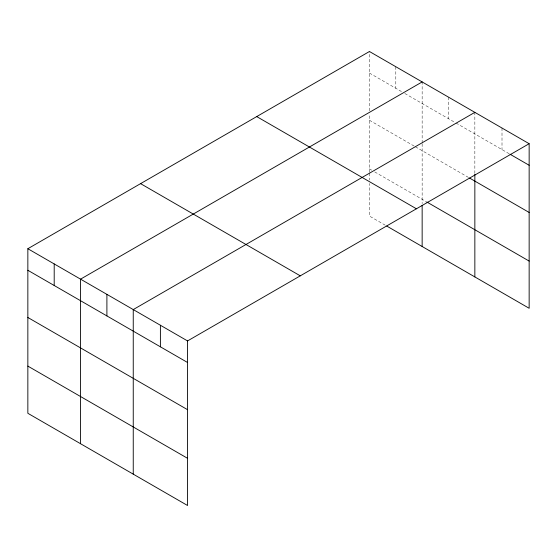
<?xml version="1.0" encoding="UTF-8"?>
<svg xmlns="http://www.w3.org/2000/svg" width="557" height="557" viewBox="0 0 557 557"><rect width="100%" height="100%" fill="white"/><g stroke="black" fill="none" stroke-linecap="round" stroke-linejoin="round"><path stroke-width="0.42" stroke-dasharray="2.79 2.09" d="M369.451 172.315L369.451 114.255M369.451 110.822L369.451 51.502M422.15 143.817L422.15 203.597M422.15 142.961L422.15 81.928M474.849 173.387L474.849 112.354M369.451 73.064L401.827 91.752M404.835 93.492L455.278 122.617M456.03 123.048L509.342 153.829M369.451 120.256L414.624 146.338M415.376 146.77L468.827 177.634M369.451 168.882L371.707 170.184M374.722 171.925L425.917 201.481M385.263 225.202L369.451 216.074L369.451 183.469M502.003 128.026L502.003 149.589M448.503 97.141L448.503 118.704M395.804 66.715L395.804 88.278M369.451 173.171L369.451 180.036"/><path stroke-width="0.84" d="M529.15 143.706L369.451 51.502L27.85 248.721L27.85 413.294L187.549 505.498L187.549 340.926L529.15 143.706L529.15 308.279L386.767 226.072M474.849 174.244L474.849 276.926M422.15 81.928L80.549 279.154L80.549 443.72M474.849 112.354L133.248 309.581L133.248 474.146M510.073 154.254L529.15 165.269M469.586 178.066L529.15 212.461M426.669 201.913L529.15 261.08M256.721 116.587L416.42 208.784M140.58 183.643L300.279 275.84M27.85 248.721L187.549 340.926M27.85 270.284L187.549 362.489M27.85 317.483L187.549 409.68M27.85 366.102L187.549 458.307M422.15 205.317L422.15 246.5M160.402 325.253L160.402 346.816M106.902 294.368L106.902 315.923M54.203 263.934L54.203 285.497"/></g></svg>
